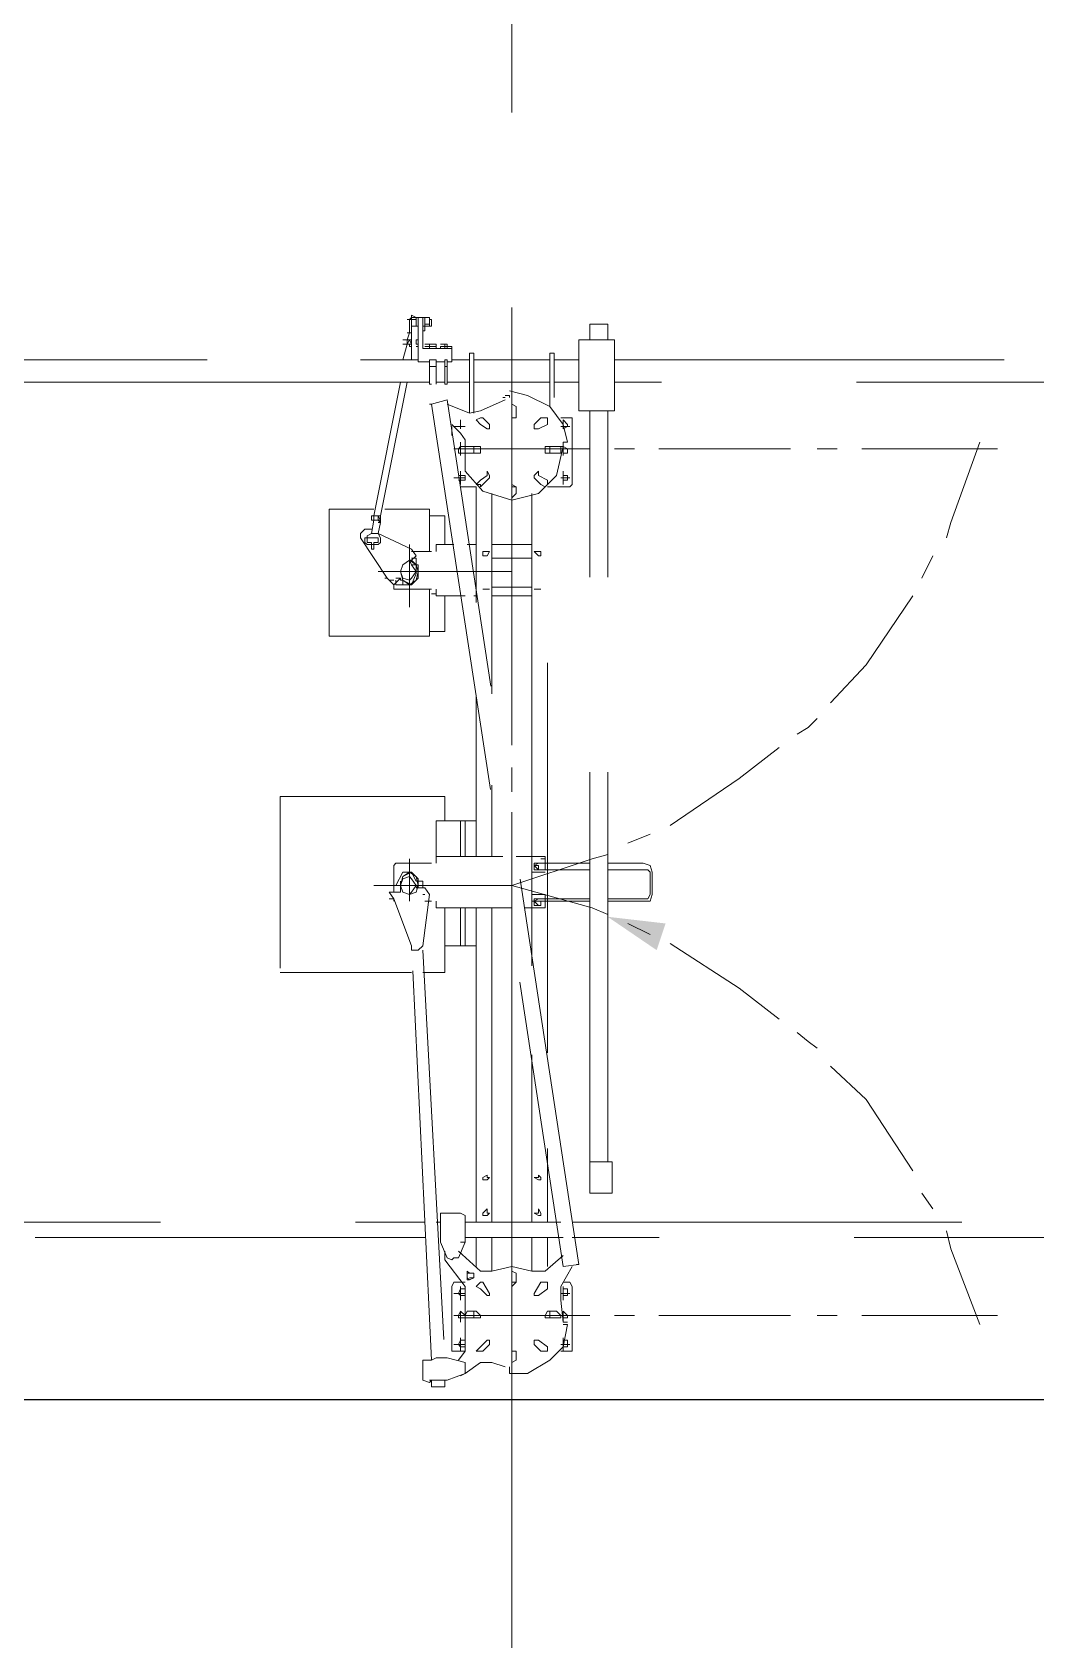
# Model space of a CAD drawing. Header units: millimetres. Extents: x 37084 to 180780, y -153145 to -16322.
# Drawn here: x 55110 to 58007, y -95939 to -91299 of the extents above; entities that cross this region are included whole.
import ezdxf

# ---------------------------------------------------------------- set-up
doc = ezdxf.new("R2010")
doc.units = ezdxf.units.MM
doc.header["$MEASUREMENT"] = 0
doc.linetypes.add('HIDDEN', pattern=[0.375, 0.25, -0.125])
doc.layers.add('1_Day dan', color=5, linetype='Continuous')
doc.layers.add('1_Tuonglai', color=6, linetype='HIDDEN')

# ---------------------------------------------------------------- blocks, each defined once
blk = doc.blocks.new('MC DUOG VONG 22kV')
at = {"linetype": 'ByBlock', "lineweight": -2, "ltscale": 4500}
blk.add_hatch(color=0, dxfattribs=at).paths.add_polyline_path([(520983.7, 70730.4), (521060.8, 70704.7), (520964.4, 70563.2)])
at = {"color": 0, "linetype": 'ByBlock', "lineweight": -2, "ltscale": 4500}
for p in [(470268.4, 70286.6), (522233.2, 70286.6)]:
    blk.add_line(p, (526308.9, 70286.6), dxfattribs=at)
at = {"color": 0, "linetype": 'ByBlock', "lineweight": -2, "ltscale": 4500, "elevation": 0}
for points in [[(519421, 74093.7), (519421, 70582.5)], [(521845.4, 70460.3), (521845.4, 74087.3)], [(521890.4, 74087.3), (521890.4, 70460.3)], [(519356.7, 70582.5), (519356.7, 74016.6)], [(519613.9, 71688.6), (519613.9, 71296.3)], [(522115.5, 71688.6), (522115.5, 71296.3)], [(519594.6, 71637.2), (519826.1, 71553.5), (519871.1, 71540.7)], [(521871.1, 71540.7), (521922.6, 71553.5), (522141.2, 71637.2)], [(519922.6, 71502.1), (519986.9, 71469.9)], [(521761.8, 71469.9), (521806.8, 71502.1)], [(520038.3, 71444.2), (520237.7, 71309.2), (520347, 71206.3)], [(521395.2, 71206.3), (521491.7, 71309.2), (521697.5, 71444.2)], [(519613.9, 71225.6), (519613.9, 71167.7)], [(522115.5, 71225.6), (522115.5, 71167.7)], [(520392, 71167.7), (520417.8, 71142), (520437, 71109.8)], [(521298.8, 71109.8), (521324.5, 71142), (521343.8, 71167.7)], [(519613.9, 71090.5), (519613.9, 70711.1)], [(522115.5, 71090.5), (522115.5, 70711.1)], [(520475.6, 71058.4), (520565.7, 70942.6), (520700.7, 70743.3)], [(521041.5, 70743.3), (521170.2, 70942.6), (521260.2, 71058.4)], [(520726.4, 70685.4), (520752.2, 70621.1)], [(520810, 70666.1), (520816.5, 70685.4), (520835.8, 70691.8)], [(520829.3, 70666.1), (520829.3, 70679), (520835.8, 70685.4)], [(520829.3, 70666.1), (520829.3, 70679), (520835.8, 70685.4)], [(520835.8, 70691.8), (520900.1, 70691.8)], [(520835.8, 70685.4), (520900.1, 70685.4)], [(520835.8, 70685.4), (520900.1, 70685.4)], [(520900.1, 70691.8), (520919.4, 70685.4), (520919.4, 70666.1)], [(520900.1, 70685.4), (520912.9, 70679), (520912.9, 70666.1)], [(520900.1, 70685.4), (520912.9, 70679), (520912.9, 70666.1)], [(520983.7, 70621.1), (521015.8, 70685.4)], [(519613.9, 70640.4), (519613.9, 70582.5)], [(520810, 70563.2), (520810, 70666.1)], [(520829.3, 70666.1), (520829.3, 70563.2)], [(520912.9, 70563.2), (520912.9, 70666.1)], [(520919.4, 70563.2), (520919.4, 70666.1)], [(522115.5, 70640.4), (522115.5, 70582.5)], [(519298.8, 70492.5), (519298.8, 70582.5)], [(519298.8, 70582.5), (519504.6, 70582.5), (519504.6, 70479.6), (519298.8, 70479.6), (519298.8, 70582.5)], [(521671.8, 70576.1), (521761.8, 70576.1), (521761.8, 70511.7), (521671.8, 70511.7), (521671.8, 70576.1)], [(519298.8, 70563.2), (519253.8, 70563.2), (519253.8, 70511.7), (519298.8, 70511.7)], [(521671.8, 70563.2), (519504.6, 70563.2)], [(520784.3, 70563.2), (520797.2, 70518.2), (520874.3, 70286.7)], [(520874.3, 70286.7), (520938.7, 70518.2), (520957.9, 70563.2)], [(521671.8, 70511.7), (519504.6, 70511.7)], [(519613.9, 70511.7), (519613.9, 70119.5)], [(520810, 70383.1), (520810, 70511.7)], [(520829.3, 70511.7), (520829.3, 70383.1)], [(520912.9, 70383.1), (520912.9, 70511.7)], [(520919.4, 70383.1), (520919.4, 70511.7)], [(522115.5, 70511.7), (522115.5, 70119.5)], [(519356.7, 70408.9), (519356.7, 70479.6)], [(519421, 70479.6), (519421, 70408.9)], [(519446.7, 70280.2), (519459.6, 70331.7), (519491.7, 70396), (519543.2, 70434.6), (519594.6, 70447.4)], [(521967.6, 70479.6), (519472.4, 70100.2)], [(519472.4, 70100.2), (519485.3, 70055.2), (521974, 70434.6)], [(519723.2, 70453.9), (519716.8, 70460.3), (519523.9, 70460.3), (519523.9, 70453.9)], [(519523.9, 70428.1), (519523.9, 70453.9)], [(519543.2, 70434.6), (519530.3, 70434.6), (519543.2, 70447.4), (519549.6, 70447.4), (519556, 70434.6)], [(519530.3, 70434.6), (519556, 70434.6)], [(519530.3, 70434.6), (519556, 70434.6)], [(519549.6, 70428.1), (519549.6, 70453.9)], [(519549.6, 70428.1), (519549.6, 70453.9)], [(519607.5, 70434.6), (519691.1, 70415.3), (519742.5, 70363.8), (519761.8, 70286.7), (519736.1, 70203.1), (519678.2, 70151.6), (519588.2, 70151.6)], [(519594.6, 70434.6), (519594.6, 70447.4)], [(519594.6, 70434.6), (519633.2, 70434.6)], [(519594.6, 70434.6), (519633.2, 70434.6)], [(519607.5, 70434.6), (519607.5, 70434.6), (519613.9, 70447.4), (519626.8, 70447.4), (519626.8, 70434.6)], [(519607.5, 70434.6), (519607.5, 70428.1)], [(519613.9, 70447.4), (519613.9, 70138.8)], [(519613.9, 70447.4), (519613.9, 70138.8)], [(519716.8, 70434.6), (519678.2, 70434.6)], [(519716.8, 70434.6), (519678.2, 70434.6)], [(519697.5, 70434.6), (519691.1, 70434.6), (519691.1, 70447.4), (519703.9, 70447.4), (519703.9, 70434.6), (519697.5, 70434.6)], [(519697.5, 70428.1), (519697.5, 70453.9)], [(519697.5, 70428.1), (519697.5, 70453.9)], [(519723.2, 70408.9), (519723.2, 70453.9)], [(521890.4, 70434.6), (521890.4, 70151.6)], [(521941.9, 70434.6), (521986.9, 70383.1), (521986.9, 70344.5)], [(521974, 70434.6), (521967.6, 70479.6)], [(521967.6, 70479.6), (521967.6, 70473.2)], [(522134.8, 70447.4), (522134.8, 70434.6), (522070.5, 70428.1), (522031.9, 70428.1), (521974, 70460.3)], [(522218.4, 70453.9), (522218.4, 70460.3), (522031.9, 70460.3), (522019, 70453.9)], [(522019, 70453.9), (522019, 70434.6)], [(522031.9, 70434.6), (522070.5, 70434.6)], [(522031.9, 70434.6), (522070.5, 70434.6)], [(522051.2, 70434.6), (522038.3, 70434.6), (522038.3, 70447.4), (522057.6, 70447.4), (522057.6, 70434.6), (522051.2, 70434.6)], [(522051.2, 70428.1), (522051.2, 70453.9)], [(522051.2, 70428.1), (522051.2, 70453.9)], [(522115.5, 70434.6), (522102.6, 70434.6), (522115.5, 70447.4), (522121.9, 70447.4), (522121.9, 70434.6)], [(522102.6, 70434.6), (522134.8, 70434.6)], [(522102.6, 70434.6), (522134.8, 70434.6)], [(522141.2, 70447.4), (522205.5, 70434.6), (522244.1, 70396), (522282.7, 70331.7), (522282.7, 70280.2)], [(522141.2, 70447.4), (522141.2, 70434.6)], [(522218.4, 70434.6), (522179.8, 70434.6)], [(522218.4, 70434.6), (522179.8, 70434.6)], [(522186.2, 70434.6), (522186.2, 70447.4), (522205.5, 70447.4), (522205.5, 70434.6)], [(522199.1, 70428.1), (522199.1, 70453.9)], [(522199.1, 70428.1), (522199.1, 70453.9)], [(522218.4, 70453.9), (522218.4, 70428.1)], [(519337.4, 70396), (519337.4, 70408.9)], [(519427.4, 70408.9), (519337.4, 70408.9)], [(519491.7, 70396), (519337.4, 70396)], [(519356.7, 70177.3), (519356.7, 70396)], [(519421, 70396), (519421, 70177.3)], [(519427.4, 70408.9), (519466, 70408.9)], [(519556, 70363.8), (519556, 70351), (519543.2, 70351), (519523.9, 70370.3), (519523.9, 70389.6), (519543.2, 70389.6), (519556, 70363.8)], [(519626.8, 70389.6), (519626.8, 70383.1), (519607.5, 70383.1), (519607.5, 70428.1), (519626.8, 70428.1), (519626.8, 70389.6)], [(519607.5, 70396), (519626.8, 70396)], [(519697.5, 70351), (519691.1, 70351), (519678.2, 70363.8), (519691.1, 70363.8), (519703.9, 70389.6), (519716.8, 70389.6), (519723.2, 70383.1), (519716.8, 70370.3), (519697.5, 70351)], [(519723.2, 70396), (519723.2, 70408.9)], [(519723.2, 70396), (519723.2, 70389.6)], [(521356.7, 70389.6), (519723.2, 70389.6)], [(521845.4, 70389.6), (521633.2, 70389.6)], [(521845.4, 70151.6), (521845.4, 70428.1)], [(521974, 70389.6), (521890.4, 70389.6)], [(522057.6, 70363.8), (522057.6, 70351), (522051.2, 70351), (522019, 70370.3), (522019, 70389.6), (522038.3, 70389.6), (522057.6, 70363.8)], [(522121.9, 70389.6), (522121.9, 70383.1), (522115.5, 70383.1), (522102.6, 70389.6), (522102.6, 70415.3), (522115.5, 70428.1), (522121.9, 70428.1), (522121.9, 70389.6)], [(522121.9, 70396), (522102.6, 70396)], [(522199.1, 70351), (522186.2, 70351), (522186.2, 70363.8), (522205.5, 70389.6), (522218.4, 70389.6), (522218.4, 70370.3), (522199.1, 70351)], [(520790.7, 70344.5), (519742.5, 70344.5)], [(519890.4, 70344.5), (519890.4, 70228.8)], [(519909.7, 70351), (519909.7, 70370.3), (519922.6, 70370.3), (519922.6, 70363.8), (519909.7, 70351)], [(519929, 70228.8), (519929, 70344.5)], [(520012.6, 70344.5), (520012.6, 70228.8)], [(520019, 70351), (520019, 70370.3), (520019, 70351)], [(520038.3, 70228.8), (520038.3, 70344.5)], [(520797.2, 70383.1), (520790.7, 70383.1), (520790.7, 70370.3)], [(520790.7, 70351), (520790.7, 70370.3)], [(520790.7, 70344.5), (520790.7, 70351)], [(520790.7, 70299.5), (520790.7, 70344.5)], [(520797.2, 70344.5), (520790.7, 70344.5)], [(520797.2, 70383.1), (520797.2, 70370.3)], [(520797.2, 70383.1), (520829.3, 70383.1)], [(520932.2, 70344.5), (520797.2, 70344.5)], [(520810, 70363.8), (520810, 70383.1)], [(520810, 70363.8), (520810, 70370.3)], [(520810, 70370.3), (520810, 70363.8)], [(520810, 70363.8), (520810, 70370.3)], [(520829.3, 70363.8), (520816.5, 70363.8), (520816.5, 70351), (520810, 70363.8)], [(520810, 70351), (520810, 70363.8), (520810, 70351)], [(520810, 70363.8), (520810, 70351)], [(520810, 70351), (520816.5, 70351), (520810, 70351)], [(520816.5, 70351), (520829.3, 70363.8), (520829.3, 70370.3)], [(520829.3, 70363.8), (520829.3, 70351), (520816.5, 70351)], [(520829.3, 70383.1), (520829.3, 70370.3)], [(520829.3, 70383.1), (520829.3, 70363.8)], [(520829.3, 70370.3), (520829.3, 70363.8)], [(520829.3, 70370.3), (520829.3, 70363.8)], [(520829.3, 70363.8), (520829.3, 70351)], [(520835.8, 70383.1), (520835.8, 70344.5)], [(520912.9, 70383.1), (520900.1, 70383.1), (520900.1, 70344.5)], [(520912.9, 70383.1), (520938.7, 70383.1), (520938.7, 70370.3)], [(520912.9, 70363.8), (520912.9, 70383.1)], [(520912.9, 70370.3), (520912.9, 70363.8), (520912.9, 70370.3)], [(520912.9, 70370.3), (520912.9, 70363.8)], [(520912.9, 70370.3), (520912.9, 70363.8)], [(520919.4, 70363.8), (520919.4, 70351), (520912.9, 70363.8), (520919.4, 70351)], [(520912.9, 70351), (520912.9, 70363.8)], [(520912.9, 70363.8), (520912.9, 70351)], [(520919.4, 70351), (520912.9, 70351)], [(520919.4, 70383.1), (520919.4, 70363.8)], [(520919.4, 70370.3), (520932.2, 70370.3)], [(520919.4, 70351), (520932.2, 70363.8), (520932.2, 70370.3)], [(520919.4, 70370.3), (520932.2, 70370.3)], [(520932.2, 70363.8), (520932.2, 70351), (520919.4, 70351)], [(520919.4, 70351), (520919.4, 70344.5)], [(520932.2, 70370.3), (520932.2, 70363.8)], [(520932.2, 70363.8), (520932.2, 70351)], [(520938.7, 70344.5), (520932.2, 70344.5)], [(520938.7, 70351), (520938.7, 70370.3)], [(520938.7, 70344.5), (520938.7, 70351)], [(520938.7, 70344.5), (520938.7, 70325.3)], [(521105.9, 70344.5), (520938.7, 70344.5)], [(521845.4, 70344.5), (521363.1, 70344.5)], [(521716.8, 70351), (521716.8, 70363.8), (521710.4, 70363.8), (521716.8, 70370.3), (521723.2, 70370.3), (521723.2, 70363.8), (521716.8, 70351)], [(521819.7, 70351), (521819.7, 70363.8), (521806.8, 70363.8), (521819.7, 70370.3), (521826.1, 70370.3), (521826.1, 70363.8), (521819.7, 70351)], [(521986.9, 70344.5), (521890.4, 70344.5)], [(521986.9, 70228.8), (521974, 70286.7), (521986.9, 70344.5)], [(519523.9, 70299.5), (519523.9, 70286.7), (519530.3, 70286.7), (519485.3, 70286.7), (519485.3, 70286.7), (519491.7, 70299.5), (519523.9, 70299.5)], [(519523.9, 70286.7), (519523.9, 70299.5)], [(519723.2, 70286.7), (519716.8, 70286.7), (519716.8, 70286.7), (519723.2, 70299.5), (519742.5, 70299.5), (519755.4, 70286.7), (519723.2, 70286.7)], [(519723.2, 70286.7), (519723.2, 70299.5)], [(522019, 70299.5), (522031.9, 70286.7), (521986.9, 70286.7), (521986.9, 70286.7), (521993.3, 70299.5), (522019, 70299.5)], [(522019, 70299.5), (522019, 70286.7)], [(522218.4, 70286.7), (522218.4, 70299.5), (522244.1, 70299.5), (522250.6, 70286.7), (522218.4, 70286.7)], [(522218.4, 70299.5), (522218.4, 70286.7)], [(519401.7, 70286.7), (519871.1, 70286.7)], [(519401.7, 70286.7), (519871.1, 70286.7)], [(519466, 70280.2), (519459.6, 70280.2)], [(519459.6, 70280.2), (519459.6, 70267.4)], [(519466, 70267.4), (519466, 70260.9)], [(519472.4, 70267.4), (519504.6, 70196.6), (519511, 70164.5), (519485.3, 70100.2)], [(519948.3, 70286.7), (520012.6, 70286.7)], [(519948.3, 70286.7), (520012.6, 70286.7)], [(519967.6, 69900.8), (519967.6, 70286.7)], [(520076.9, 70286.7), (520469.2, 70286.7)], [(520076.9, 70286.7), (520469.2, 70286.7)], [(520533.5, 70286.7), (520604.2, 70286.7)], [(520533.5, 70286.7), (520604.2, 70286.7)], [(520662.1, 70286.7), (521048, 70286.7)], [(520662.1, 70286.7), (521048, 70286.7)], [(520790.7, 70068), (520790.7, 70260.9)], [(520874.3, 70286.7), (520874.3, 69888)], [(520938.7, 70286.7), (520938.7, 70068)], [(521112.3, 70286.7), (521189.5, 70286.7)], [(521112.3, 70286.7), (521189.5, 70286.7)], [(521247.3, 70286.7), (521633.2, 70286.7)], [(521247.3, 70286.7), (521633.2, 70286.7)], [(521710.4, 70286.7), (521774.7, 70286.7)], [(521710.4, 70286.7), (521774.7, 70286.7)], [(521839, 70286.7), (522321.3, 70286.7)], [(521839, 70286.7), (522321.3, 70286.7)], [(522289.1, 70138.8), (522282.7, 70151.6), (522250.6, 70196.6), (522250.6, 70228.8), (522263.4, 70267.4)], [(522263.4, 70280.2), (522282.7, 70280.2)], [(519543.2, 70222.4), (519556, 70222.4), (519556, 70215.9), (519543.2, 70196.6), (519530.3, 70183.8), (519523.9, 70196.6), (519523.9, 70203.1), (519543.2, 70222.4)], [(519691.1, 70215.9), (519678.2, 70215.9), (519691.1, 70222.4), (519697.5, 70222.4), (519716.8, 70203.1), (519723.2, 70196.6), (519716.8, 70196.6), (519716.8, 70183.8), (519703.9, 70196.6), (519691.1, 70215.9)], [(519742.5, 70228.8), (520321.3, 70228.8)], [(519909.7, 70203.1), (519909.7, 70222.4), (519922.6, 70215.9), (519922.6, 70203.1), (519909.7, 70203.1)], [(520019, 70203.1), (520019, 70222.4), (520019, 70203.1)], [(520585, 70228.8), (520790.7, 70228.8)], [(520938.7, 70228.8), (521845.4, 70228.8)], [(521716.8, 70203.1), (521710.4, 70215.9), (521716.8, 70215.9), (521716.8, 70222.4), (521723.2, 70215.9), (521723.2, 70203.1), (521716.8, 70203.1)], [(521819.7, 70203.1), (521806.8, 70215.9), (521819.7, 70215.9), (521819.7, 70222.4), (521826.1, 70215.9), (521826.1, 70203.1), (521819.7, 70203.1)], [(521890.4, 70228.8), (521986.9, 70228.8)], [(521986.9, 70228.8), (521986.9, 70196.6), (521929, 70132.3)], [(522051.2, 70222.4), (522057.6, 70222.4), (522057.6, 70215.9), (522038.3, 70196.6), (522031.9, 70183.8), (522019, 70196.6), (522019, 70203.1), (522051.2, 70222.4)], [(522186.2, 70215.9), (522186.2, 70222.4), (522199.1, 70222.4), (522218.4, 70203.1), (522218.4, 70183.8), (522205.5, 70196.6), (522186.2, 70215.9)], [(519337.4, 70164.5), (519337.4, 70177.3)], [(519427.4, 70177.3), (519337.4, 70177.3)], [(519427.4, 70164.5), (519337.4, 70164.5)], [(519356.7, 70113), (519356.7, 70164.5)], [(519421, 70164.5), (519421, 70100.2)], [(519446.7, 70177.3), (519427.4, 70177.3)], [(519446.7, 70164.5), (519427.4, 70164.5)], [(519466, 70177.3), (519446.7, 70177.3)], [(519466, 70164.5), (519446.7, 70164.5)], [(519511, 70177.3), (519466, 70177.3)], [(519511, 70164.5), (519466, 70164.5)], [(519504.6, 70196.6), (519511, 70164.5)], [(519607.5, 70183.8), (519607.5, 70196.6), (519626.8, 70196.6), (519626.8, 70151.6), (519607.5, 70151.6), (519607.5, 70183.8)], [(519607.5, 70177.3), (519626.8, 70177.3)], [(519723.2, 70183.8), (520057.6, 70183.8)], [(519723.2, 70177.3), (519723.2, 70183.8)], [(519723.2, 70164.5), (519723.2, 70177.3)], [(519723.2, 70138.8), (519723.2, 70164.5)], [(519742.5, 70183.8), (519871.1, 70183.8)], [(519890.4, 70158.1), (519890.4, 70183.8)], [(520038.3, 70183.8), (520038.3, 70177.3)], [(520327.7, 70183.8), (520790.7, 70183.8)], [(520687.9, 70068), (520687.9, 70183.8)], [(520938.7, 70183.8), (521845.4, 70183.8)], [(521048, 70093.7), (521048, 70183.8)], [(521890.4, 70183.8), (521974, 70183.8)], [(521890.4, 70183.8), (521974, 70183.8)], [(521993.3, 70164.5), (521986.9, 70158.1), (521993.3, 70158.1), (521993.3, 70164.5)], [(522006.2, 70158.1), (522012.6, 70164.5), (522006.2, 70177.3), (521993.3, 70177.3), (521993.3, 70164.5)], [(521993.3, 70177.3), (521993.3, 70164.5)], [(522006.2, 70177.3), (521993.3, 70177.3)], [(522006.2, 70158.1), (521993.3, 70158.1), (522006.2, 70158.1)], [(522006.2, 70177.3), (522006.2, 70164.5)], [(522012.6, 70164.5), (522006.2, 70177.3)], [(522006.2, 70158.1), (522012.6, 70158.1)], [(522012.6, 70158.1), (522012.6, 70164.5)], [(522102.6, 70183.8), (522115.5, 70196.6), (522121.9, 70196.6), (522121.9, 70151.6), (522115.5, 70151.6), (522102.6, 70158.1), (522102.6, 70183.8)], [(522121.9, 70177.3), (522102.6, 70177.3)], [(519324.5, 70113), (519318.1, 70113), (519318.1, 70100.2), (519324.5, 70100.2)], [(519324.5, 70035.9), (519324.5, 70113)], [(519343.8, 70113), (519324.5, 70113)], [(519363.1, 70113), (519343.8, 70113)], [(519363.1, 70113), (519363.1, 70100.2)], [(519363.1, 70113), (519363.1, 70100.2)], [(519530.3, 70138.8), (519556, 70138.8)], [(519530.3, 70138.8), (519556, 70138.8)], [(519543.2, 70113), (519568.9, 70138.8), (519588.2, 70151.6)], [(519549.6, 70151.6), (519549.6, 70119.5)], [(519549.6, 70151.6), (519549.6, 70119.5)], [(519549.6, 70113), (519575.3, 70113)], [(519594.6, 70138.8), (519633.2, 70138.8)], [(519594.6, 70138.8), (519633.2, 70138.8)], [(519626.8, 70151.6), (519626.8, 70132.3), (519613.9, 70132.3), (519607.5, 70138.8), (519607.5, 70151.6)], [(519716.8, 70138.8), (519678.2, 70138.8)], [(519716.8, 70138.8), (519678.2, 70138.8)], [(519691.1, 70132.3), (519691.1, 70151.6), (519703.9, 70151.6), (519703.9, 70138.8)], [(519697.5, 70151.6), (519697.5, 70119.5)], [(519697.5, 70151.6), (519697.5, 70119.5)], [(519703.9, 70138.8), (519703.9, 70132.3)], [(519890.4, 70068), (519890.4, 70119.5)], [(520038.3, 70151.6), (520038.3, 70068)], [(520687.9, 70151.6), (520790.7, 70151.6)], [(520687.9, 70138.8), (520790.7, 70138.8)], [(520938.7, 70151.6), (521048, 70151.6)], [(520938.7, 70138.8), (521048, 70138.8)], [(521819.7, 70132.3), (521819.7, 70138.8), (521826.1, 70151.6)], [(521819.7, 70132.3), (521819.7, 70093.7)], [(521839, 70151.6), (521826.1, 70151.6)], [(521845.4, 70151.6), (521839, 70151.6)], [(521903.3, 70151.6), (521845.4, 70151.6)], [(521903.3, 70151.6), (521903.3, 70138.8)], [(521948.3, 70132.3), (521903.3, 70151.6)], [(521903.3, 70151.6), (521903.3, 70138.8)], [(521929, 70093.7), (521954.7, 70093.7), (522031.9, 70151.6), (522070.5, 70151.6)], [(521948.3, 70132.3), (521948.3, 70119.5), (521954.7, 70113), (521948.3, 70100.2)], [(522019, 70151.6), (522019, 70119.5)], [(522019, 70119.5), (522031.9, 70113), (522218.4, 70113), (522218.4, 70119.5)], [(522031.9, 70138.8), (522070.5, 70138.8)], [(522031.9, 70138.8), (522070.5, 70138.8)], [(522051.2, 70132.3), (522038.3, 70138.8), (522038.3, 70151.6), (522057.6, 70151.6), (522057.6, 70138.8), (522051.2, 70132.3)], [(522051.2, 70151.6), (522051.2, 70119.5)], [(522051.2, 70151.6), (522051.2, 70119.5)], [(522179.8, 70151.6), (522070.5, 70151.6)], [(522121.9, 70151.6), (522121.9, 70132.3), (522115.5, 70132.3), (522102.6, 70138.8), (522115.5, 70151.6)], [(522102.6, 70138.8), (522134.8, 70138.8)], [(522102.6, 70138.8), (522134.8, 70138.8)], [(522179.8, 70151.6), (522218.4, 70151.6), (522244.1, 70132.3)], [(522218.4, 70138.8), (522179.8, 70138.8)], [(522218.4, 70138.8), (522179.8, 70138.8)], [(522199.1, 70132.3), (522186.2, 70138.8), (522186.2, 70151.6), (522205.5, 70151.6), (522205.5, 70138.8), (522199.1, 70132.3)], [(522199.1, 70151.6), (522199.1, 70119.5)], [(522199.1, 70151.6), (522199.1, 70119.5)], [(522218.4, 70151.6), (522218.4, 70119.5)], [(522250.6, 70151.6), (522237.7, 70100.2)], [(522250.6, 70151.6), (522263.4, 70151.6)], [(522263.4, 70151.6), (522282.7, 70151.6)], [(522302, 70100.2), (522282.7, 70151.6)], [(519311.6, 70100.2), (519311.6, 70093.7)], [(519318.1, 70093.7), (519311.6, 70093.7), (519311.6, 70100.2), (519318.1, 70100.2)], [(519311.6, 70093.7), (519311.6, 70100.2)], [(519311.6, 70093.7), (519311.6, 70080.9)], [(519318.1, 70068), (519311.6, 70068), (519311.6, 70048.7), (519318.1, 70048.7)], [(519318.1, 70100.2), (519318.1, 70093.7)], [(519318.1, 70100.2), (519318.1, 70093.7), (519324.5, 70093.7)], [(519318.1, 70093.7), (519318.1, 70080.9)], [(519318.1, 70093.7), (519318.1, 70080.9), (519324.5, 70080.9)], [(519318.1, 70068), (519318.1, 70055.2)], [(519324.5, 70048.7), (519324.5, 70068), (519318.1, 70068), (519324.5, 70068)], [(519318.1, 70068), (519318.1, 70048.7), (519324.5, 70048.7)], [(519324.5, 70093.7), (519324.5, 70100.2)], [(519356.7, 70100.2), (519363.1, 70100.2)], [(519356.7, 70093.7), (519356.7, 70100.2)], [(519363.1, 70093.7), (519356.7, 70093.7)], [(519356.7, 70068), (519363.1, 70068)], [(519356.7, 70048.7), (519356.7, 70068)], [(519427.4, 70100.2), (519427.4, 70093.7), (519363.1, 70093.7)], [(519363.1, 70100.2), (519382.4, 70100.2)], [(519363.1, 70093.7), (519363.1, 70068)], [(519363.1, 70068), (519382.4, 70068)], [(519382.4, 70100.2), (519376, 70100.2), (519376, 70093.7), (519382.4, 70093.7)], [(519376, 70055.2), (519376, 70068), (519382.4, 70068)], [(519427.4, 70100.2), (519382.4, 70100.2)], [(519382.4, 70068), (519427.4, 70068)], [(519421, 70093.7), (519421, 70068)], [(519890.4, 70093.7), (519806.8, 70093.7)], [(519871.1, 70048.7), (519806.8, 70048.7), (519806.8, 70093.7)], [(519903.3, 70068), (519890.4, 70068)], [(519903.3, 70068), (519909.7, 70068)], [(520031.9, 70068), (520019, 70068)], [(520031.9, 70068), (520038.3, 70068)], [(520031.9, 70068), (520031.9, 70055.2)], [(520141.2, 70048.7), (520141.2, 70093.7), (520038.3, 70093.7)], [(521112.3, 69617.9), (520617.1, 69617.9), (520617.1, 70093.7)], [(520617.1, 70093.7), (520687.9, 70093.7)], [(520687.9, 70068), (520790.7, 70068)], [(520790.7, 70068), (520797.2, 70068)], [(520797.2, 70068), (520810, 70068)], [(520919.4, 70068), (520932.2, 70068)], [(520932.2, 70068), (520938.7, 70068)], [(520938.7, 70093.7), (521125.1, 70093.7)], [(521060.8, 70029.4), (522237.7, 70093.7)], [(521125.1, 70093.7), (521125.1, 70029.4)], [(521826.1, 70080.9), (521819.7, 70080.9), (521819.7, 70093.7)], [(521839, 70080.9), (521826.1, 70080.9)], [(521839, 70080.9), (521826.1, 70080.9)], [(521845.4, 70080.9), (521839, 70080.9)], [(521845.4, 70068), (521845.4, 70080.9)], [(521903.3, 70080.9), (521845.4, 70080.9)], [(521903.3, 70080.9), (521948.3, 70100.2)], [(522237.7, 70100.2), (522237.7, 70093.7)], [(522237.7, 70093.7), (522237.7, 70068), (522244.1, 70055.2)], [(522237.7, 70093.7), (522237.7, 70080.9)], [(522302, 70100.2), (522302, 70093.7)], [(522302, 70093.7), (522321.3, 70093.7)], [(522302, 70093.7), (522302, 70055.2)], [(522302, 70093.7), (522302, 70080.9)], [(522321.3, 70055.2), (522321.3, 70093.7)], [(519234.5, 70048.7), (519234.5, 70035.9)], [(519234.5, 70048.7), (519240.9, 70048.7)], [(519234.5, 70048.7), (519234.5, 70035.9)], [(519234.5, 70048.7), (519240.9, 70048.7)], [(519234.5, 70029.4), (519234.5, 70035.9)], [(519234.5, 70035.9), (519234.5, 70029.4)], [(519273.1, 70035.9), (519234.5, 70035.9)], [(519240.9, 70035.9), (519234.5, 70035.9)], [(519234.5, 70035.9), (519234.5, 70029.4)], [(519234.5, 70029.4), (519234.5, 70016.6)], [(519234.5, 70016.6), (519234.5, 70029.4)], [(519318.1, 70029.4), (519234.5, 70029.4)], [(519240.9, 70048.7), (519240.9, 70055.2)], [(519240.9, 70055.2), (519240.9, 70048.7)], [(519260.2, 70055.2), (519240.9, 70055.2), (519260.2, 70055.2)], [(519240.9, 70048.7), (519253.8, 70048.7), (519240.9, 70048.7)], [(519253.8, 70035.9), (519240.9, 70035.9)], [(519253.8, 70048.7), (519260.2, 70048.7)], [(519253.8, 70048.7), (519253.8, 70035.9)], [(519260.2, 70048.7), (519253.8, 70048.7)], [(519260.2, 70035.9), (519253.8, 70035.9)], [(519260.2, 70055.2), (519260.2, 70048.7)], [(519260.2, 70055.2), (519260.2, 70048.7)], [(519260.2, 70048.7), (519260.2, 70035.9)], [(519260.2, 70048.7), (519260.2, 70035.9)], [(519260.2, 70048.7), (519260.2, 70035.9)], [(519260.2, 70035.9), (519260.2, 70048.7)], [(519260.2, 70048.7), (519260.2, 70035.9)], [(519260.2, 70035.9), (519260.2, 70029.4)], [(519260.2, 70035.9), (519260.2, 70029.4)], [(519273.1, 70035.9), (519273.1, 70029.4)], [(519311.6, 70055.2), (519311.6, 70048.7)], [(519311.6, 70048.7), (519311.6, 70055.2)], [(519311.6, 70048.7), (519311.6, 70035.9)], [(519318.1, 70048.7), (519318.1, 70035.9)], [(519318.1, 70048.7), (519324.5, 70048.7)], [(519318.1, 70029.4), (519324.5, 70029.4), (519324.5, 70035.9)], [(519363.1, 70048.7), (519356.7, 70048.7)], [(519427.4, 70055.2), (519427.4, 70048.7), (519363.1, 70048.7)], [(519363.1, 70048.7), (519363.1, 70016.6)], [(519376, 70048.7), (519376, 70055.2)], [(519382.4, 70048.7), (519376, 70048.7)], [(519421, 70048.7), (519421, 69849.4)], [(519427.4, 70055.2), (519427.4, 70048.7)], [(519485.3, 70055.2), (519485.3, 70048.7)], [(520019, 70048.7), (520154.1, 70048.7), (520154.1, 69759.3), (519787.5, 69759.3), (519787.5, 69888)], [(519787.5, 69920.1), (519787.5, 70048.7), (519909.7, 70048.7)], [(519909.7, 70055.2), (519909.7, 69997.3)], [(520019, 69952.3), (520019, 70055.2)], [(520019, 70048.7), (520141.2, 70048.7)], [(520810, 70055.2), (520810, 69952.3)], [(520855.1, 70016.6), (520861.5, 70016.6), (520861.5, 70029.4), (520874.3, 70029.4)], [(520874.3, 70029.4), (520880.8, 70029.4)], [(520880.8, 70016.6), (520880.8, 70035.9), (520900.1, 70048.7)], [(520880.8, 70035.9), (520880.8, 70029.4)], [(520900.1, 70048.7), (521048, 70029.4), (521060.8, 70016.6), (521060.8, 69997.3), (521048, 69997.3)], [(520900.1, 70035.9), (520900.1, 70029.4)], [(520919.4, 70035.9), (520919.4, 70055.2)], [(522244.1, 70055.2), (521048, 69997.3)], [(521845.4, 66460.3), (521845.4, 70035.9)], [(521890.4, 70035.9), (521890.4, 66473.2)], [(522244.1, 70055.2), (522244.1, 70048.7)], [(522244.1, 70055.2), (522244.1, 70035.9)], [(522250.6, 70029.4), (522244.1, 70029.4), (522244.1, 70035.9)], [(522250.6, 70029.4), (522289.1, 70029.4)], [(522308.4, 70048.7), (522302, 70029.4), (522289.1, 70029.4)], [(522321.3, 70055.2), (522302, 70055.2)], [(522302, 70055.2), (522302, 70048.7)], [(522302, 70055.2), (522308.4, 70048.7)], [(519228, 69997.3), (519234.5, 70010.1)], [(519260.2, 69990.8), (519240.9, 69990.8), (519234.5, 69997.3), (519228, 69997.3)], [(519234.5, 70010.1), (519234.5, 70016.6)], [(519234.5, 70016.6), (519234.5, 70010.1)], [(519240.9, 70016.6), (519234.5, 70016.6), (519240.9, 70016.6)], [(519240.9, 70010.1), (519234.5, 70010.1)], [(519240.9, 70010.1), (519234.5, 70010.1), (519234.5, 69997.3), (519273.1, 69997.3)], [(519240.9, 70010.1), (519260.2, 70010.1), (519234.5, 70010.1)], [(519240.9, 70016.6), (519324.5, 70016.6)], [(519292.4, 70016.6), (519240.9, 70016.6)], [(519240.9, 70010.1), (519240.9, 69997.3)], [(519260.2, 69997.3), (519240.9, 69997.3), (519240.9, 70010.1)], [(519240.9, 69990.8), (519240.9, 69997.3)], [(519240.9, 69990.8), (519240.9, 69984.4)], [(519260.2, 70016.6), (519260.2, 70010.1)], [(519260.2, 70010.1), (519260.2, 69997.3)], [(519260.2, 69997.3), (519260.2, 69997.3)], [(519273.1, 69997.3), (519279.5, 69997.3), (519260.2, 69997.3)], [(519279.5, 69997.3), (519279.5, 69990.8), (519260.2, 69990.8)], [(519279.5, 69997.3), (519298.8, 69997.3)], [(519279.5, 69997.3), (519279.5, 69997.3)], [(519298.8, 69984.4), (519279.5, 69990.8)], [(519279.5, 69990.8), (519279.5, 69984.4)], [(519292.4, 70016.6), (519318.1, 70016.6)], [(519298.8, 70010.1), (519298.8, 70016.6), (519298.8, 70010.1)], [(519311.6, 70016.6), (519311.6, 70010.1), (519298.8, 70010.1)], [(519298.8, 69997.3), (519298.8, 69997.3)], [(519298.8, 69984.4), (519298.8, 69990.8), (519311.6, 69997.3)], [(519298.8, 69997.3), (519311.6, 69997.3)], [(519298.8, 69997.3), (519298.8, 69997.3)], [(519298.8, 69984.4), (519298.8, 69997.3)], [(519311.6, 69997.3), (519298.8, 69990.8)], [(519311.6, 69997.3), (519298.8, 69997.3)], [(519311.6, 69984.4), (519298.8, 69990.8)], [(519298.8, 69984.4), (519298.8, 69990.8)], [(519298.8, 69990.8), (519298.8, 69984.4)], [(519298.8, 69984.4), (519311.6, 69984.4)], [(519298.8, 69984.4), (519298.8, 69971.6)], [(519311.6, 70010.1), (519311.6, 70016.6)], [(519311.6, 69997.3), (519311.6, 69997.3)], [(519311.6, 69997.3), (519311.6, 69997.3)], [(519311.6, 69984.4), (519311.6, 69990.8), (519318.1, 69990.8), (519318.1, 69997.3), (519311.6, 69997.3)], [(519311.6, 69997.3), (519311.6, 69990.8)], [(519311.6, 69997.3), (519311.6, 69997.3)], [(519311.6, 69997.3), (519311.6, 69990.8)], [(519311.6, 69997.3), (519311.6, 69997.3)], [(519311.6, 69997.3), (519311.6, 69997.3)], [(519311.6, 69984.4), (519311.6, 69997.3)], [(519311.6, 69990.8), (519311.6, 69984.4)], [(519311.6, 69984.4), (519311.6, 69971.6)], [(519356.7, 69971.6), (519311.6, 69984.4)], [(519311.6, 69984.4), (519311.6, 69971.6)], [(519311.6, 69984.4), (519311.6, 69971.6)], [(519318.1, 70016.6), (519318.1, 70010.1)], [(519318.1, 69997.3), (519356.7, 69997.3)], [(519324.5, 70016.6), (519343.8, 70016.6)], [(519343.8, 70016.6), (519363.1, 70016.6)], [(519356.7, 69849.4), (519356.7, 70016.6)], [(519421, 69984.4), (519806.8, 69907.2)], [(519903.3, 69997.3), (519858.3, 69900.8)], [(520070.5, 69990.8), (519890.4, 69990.8)], [(519903.3, 69997.3), (519922.6, 70010.1)], [(519922.6, 70010.1), (519935.4, 69997.3)], [(519929, 70010.1), (519948.3, 70010.1), (519948.3, 70016.6)], [(519929, 69997.3), (519929, 70010.1)], [(519967.6, 69965.1), (519948.3, 69971.6), (519935.4, 69990.8), (519948.3, 69997.3), (519967.6, 70010.1), (519986.9, 69997.3), (519993.3, 69990.8), (519986.9, 69971.6), (519967.6, 69965.1), (519948.3, 69971.6), (519935.4, 69990.8), (519948.3, 70010.1), (519967.6, 70016.6), (519993.3, 70010.1), (520006.2, 69990.8), (519993.3, 69971.6), (519967.6, 69965.1)], [(519948.3, 70010.1), (519935.4, 69997.3)], [(519935.4, 69997.3), (519935.4, 69997.3)], [(519935.4, 69997.3), (519935.4, 69990.8)], [(519935.4, 69997.3), (519935.4, 69997.3)], [(519948.3, 70010.1), (519948.3, 70016.6)], [(519948.3, 70016.6), (519986.9, 70016.6), (520006.2, 69997.3), (520006.2, 69971.6)], [(519948.3, 69997.3), (519948.3, 70010.1)], [(519948.3, 70010.1), (519974, 70010.1), (520006.2, 69997.3), (519993.3, 69971.6)], [(519948.3, 69997.3), (519948.3, 69997.3)], [(519948.3, 69997.3), (519948.3, 69997.3)], [(519993.3, 69965.1), (519993.3, 69971.6)], [(519993.3, 69971.6), (520006.2, 69971.6)], [(520006.2, 69971.6), (520006.2, 69952.3)], [(520919.4, 69990.8), (520797.2, 69990.8)], [(520874.3, 69965.1), (520855.1, 69971.6), (520848.6, 69990.8), (520855.1, 69997.3), (520874.3, 70010.1), (520893.6, 69997.3), (520900.1, 69990.8), (520893.6, 69971.6), (520874.3, 69965.1), (520848.6, 69971.6), (520835.8, 69990.8), (520848.6, 70010.1), (520874.3, 70016.6), (520893.6, 70010.1), (520900.1, 69990.8), (520893.6, 69971.6), (520874.3, 69965.1)], [(520874.3, 69965.1), (520874.3, 69952.3), (520835.8, 69971.6), (520835.8, 69997.3), (520855.1, 70016.6)], [(520874.3, 69965.1), (520848.6, 69971.6), (520835.8, 69997.3), (520861.5, 70010.1)], [(520835.8, 69990.8), (520835.8, 69984.4)], [(520835.8, 69990.8), (520835.8, 69984.4)], [(520861.5, 70010.1), (520861.5, 70016.6), (520855.1, 70016.6)], [(520874.3, 70016.6), (520861.5, 70016.6), (520861.5, 70010.1)], [(520880.8, 70016.6), (520874.3, 70016.6)], [(520874.3, 70016.6), (520880.8, 70010.1)], [(520880.8, 70016.6), (520880.8, 70010.1)], [(520912.9, 69945.8), (521048, 69997.3)], [(521125.1, 69997.3), (521125.1, 69617.9)], [(519806.8, 69888), (519421, 69965.1)], [(519871.1, 69849.4), (519986.9, 69926.5)], [(519986.9, 69965.1), (519993.3, 69965.1)], [(519986.9, 69965.1), (520006.2, 69945.8), (519986.9, 69926.5)], [(519986.9, 69965.1), (519986.9, 69952.3)], [(519993.3, 69965.1), (519986.9, 69965.1)], [(519986.9, 69926.5), (519986.9, 69920.1)], [(520006.2, 69952.3), (519993.3, 69952.3)], [(519993.3, 69945.8), (519993.3, 69933)], [(520019, 69945.8), (520006.2, 69945.8)], [(520019, 69952.3), (520019, 69945.8)], [(520816.5, 69945.8), (520810, 69952.3)], [(520816.5, 69945.8), (520893.6, 69945.8)], [(520861.5, 69965.1), (520874.3, 69965.1)], [(520874.3, 69965.1), (520880.8, 69965.1)], [(520874.3, 69965.1), (520874.3, 69952.3)], [(520880.8, 69945.8), (520874.3, 69945.8), (520874.3, 69952.3)], [(520880.8, 69965.1), (520893.6, 69965.1)], [(520893.6, 69965.1), (520880.8, 69965.1)], [(520893.6, 69945.8), (520880.8, 69945.8)], [(520893.6, 69965.1), (520893.6, 69945.8)], [(520893.6, 69965.1), (520893.6, 69952.3)], [(520893.6, 69933), (520912.9, 69945.8)], [(520893.6, 69945.8), (520893.6, 69933)], [(520912.9, 69945.8), (520912.9, 69933)], [(520912.9, 69945.8), (520919.4, 69945.8)], [(519806.8, 69907.2), (519819.7, 69907.2)], [(519806.8, 69907.2), (519819.7, 69907.2), (519806.8, 69907.2), (519806.8, 69888), (519806.8, 69900.8), (519819.7, 69900.8), (519819.7, 69907.2)], [(519806.8, 69900.8), (519819.7, 69900.8), (519819.7, 69907.2)], [(519819.7, 69888), (519806.8, 69888), (519806.8, 69900.8), (519819.7, 69907.2)], [(519806.8, 69888), (519806.8, 69900.8)], [(519806.8, 69888), (519806.8, 69881.5)], [(519806.8, 69888), (519806.8, 69881.5)], [(519806.8, 69881.5), (519806.8, 69888)], [(519806.8, 69888), (519806.8, 69881.5)], [(519819.7, 69881.5), (519806.8, 69881.5)], [(519819.7, 69900.8), (519819.7, 69907.2)], [(519826.1, 69907.2), (519819.7, 69900.8), (519826.1, 69907.2)], [(519819.7, 69907.2), (519826.1, 69907.2)], [(519819.7, 69907.2), (519819.7, 69900.8)], [(519819.7, 69907.2), (519819.7, 69900.8)], [(519819.7, 69900.8), (519819.7, 69888)], [(519819.7, 69888), (519819.7, 69900.8)], [(519858.3, 69881.5), (519819.7, 69888)], [(519819.7, 69888), (519819.7, 69881.5)], [(519819.7, 69888), (519819.7, 69881.5)], [(519819.7, 69888), (519819.7, 69881.5)], [(519826.1, 69907.2), (519858.3, 69900.8), (519871.1, 69907.2), (519884, 69907.2), (519890.4, 69900.8), (519890.4, 69888), (519903.3, 69888), (519903.3, 69881.5), (519890.4, 69881.5), (519890.4, 69868.7), (519884, 69862.2), (519871.1, 69862.2), (519871.1, 69868.7), (519864.7, 69868.7), (519858.3, 69881.5)], [(519826.1, 69907.2), (519826.1, 69900.8)], [(519826.1, 69907.2), (519826.1, 69900.8)], [(519845.4, 69881.5), (519845.4, 69868.7)], [(519871.1, 69849.4), (519858.3, 69849.4), (519845.4, 69862.2), (519845.4, 69881.5)], [(519858.3, 69888), (519858.3, 69900.8)], [(519858.3, 69881.5), (519858.3, 69888)], [(519871.1, 69868.7), (519871.1, 69900.8), (519884, 69900.8), (519884, 69888), (519890.4, 69888), (519890.4, 69881.5), (519884, 69881.5), (519884, 69868.7), (519871.1, 69868.7)], [(519356.7, 66595.3), (519356.7, 69849.4)], [(519421, 69849.4), (519421, 66595.3)]]:
    blk.add_lwpolyline(points, dxfattribs=at)

msp = doc.modelspace()

# ---------------------------------------------------------------- linework, layer by layer
at = {"layer": '1_Day dan'}
msp.add_line((52475.3, -95244.6, 0), (93893.8, -95245.2, 0), dxfattribs=at)

# ---------------------------------------------------------------- block references
at = {"layer": '1_Tuonglai', "color": 6, "lineweight": 20, "ltscale": 4500, "rotation": 270}
msp.add_blockref('MC DUOG VONG 22kV', (-13791.8, 427112.5, 0), dxfattribs=at)

doc.saveas('drawing.dxf')
